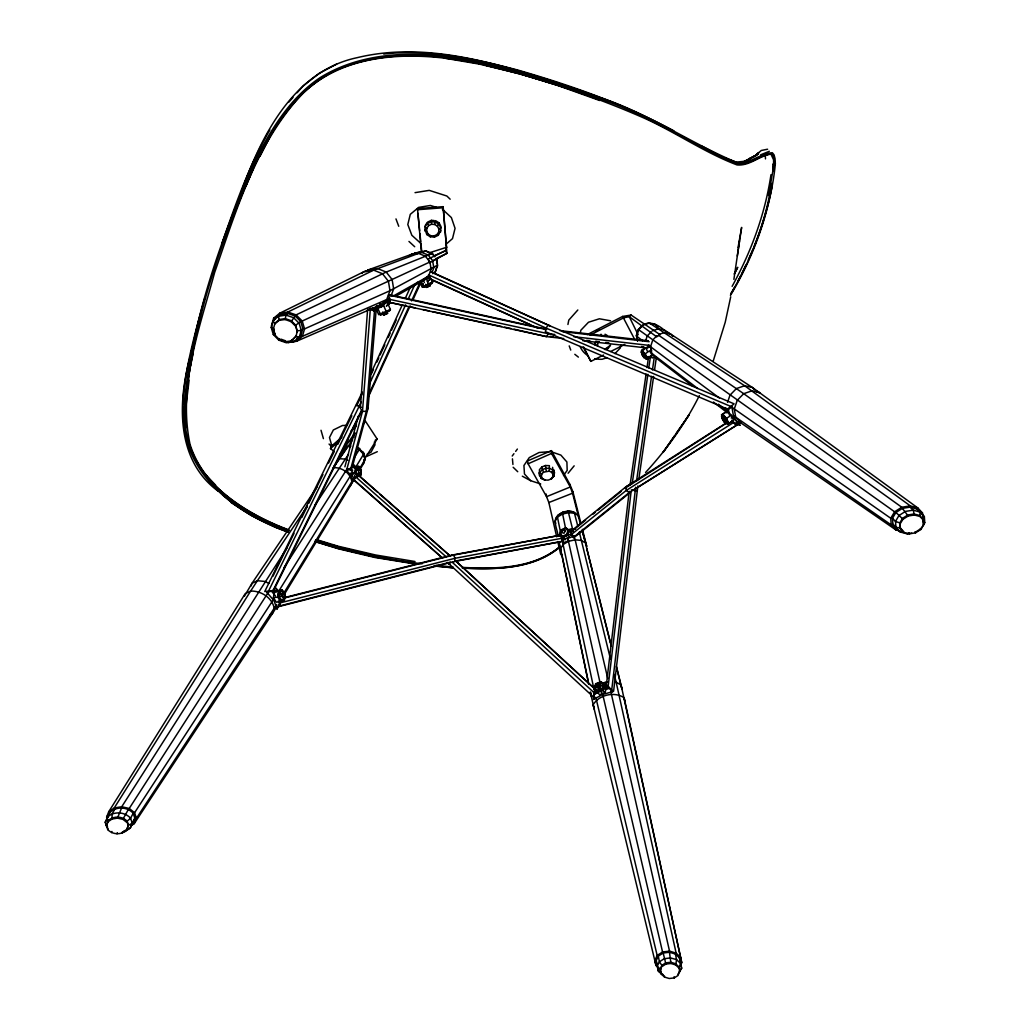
<?xml version="1.0" encoding="UTF-8"?>
<svg xmlns="http://www.w3.org/2000/svg" width="1030" height="1030" viewBox="0 0 1030 1030"><rect width="100%" height="100%" fill="white"/><g stroke="black" fill="none" stroke-linecap="round" stroke-linejoin="round"><path stroke-width="1.5" d="M455.904 561.105L595.108 689.083L593.795 692.443L593.628 699.447L602.357 694.555L612.786 691.632L606.4 684.757L605.859 682.388L602.035 683.276M593.628 699.447L593.795 692.443L452.17 562.2M568.689 540.789L563.062 542.836L561.183 536.205M347.805 439.643L347.161 442.269L345.076 444.793L344.934 447.96L345.578 445.333M558.093 85.297L517.124 72.898L483.031 64.542C536.398 77.302 588.8 94.155 639.179 115.952C672.822 130.218 702.885 151.964 737.017 164.929C749.595 166.139 759.174 155.878 770.955 154.114L773.582 159.817L773.659 171.019L772.783 169.873L773.015 163.963L773.929 164.89L775.345 163.731L775.049 158.594L774.045 154.835L772.346 152.723C760.089 153.393 750.085 164.002 737.313 162.727C690.769 143.299 648.849 113.596 600.554 97.708C550.046 79.336 498.275 63.654 444.909 56.238C402.447 51.242 356.844 54.719 319.776 77.842C290.924 97.374 272.075 127.604 256.406 158.015C221.695 236.256 191.992 318.811 184.125 404.545C176.903 469.629 233.192 513.043 288.387 532.149M600.503 685.375L599.885 687.332L597.04 687.68L597.181 684.911L600.014 684.564L600.503 685.375L598.533 686.122M426.678 231.235L426.871 228.158L428.635 225.609L431.519 224.27L434.737 224.489L437.415 226.227L438.857 228.995L438.664 232.072L436.9 234.608L434.016 235.947L430.81 235.728L428.12 234.003L426.678 231.235L424.862 230.887L425.287 225.454L426.832 223.227M775.345 163.731C772.68 192.597 764.337 220.845 753.638 247.715M434.248 256.522L432.317 253.496L426.034 250.947L419.403 251.912L414.137 253.496L412 255.157L414.601 253.419L419.21 252.994L411.318 254.423L368.354 269.847L366.152 271.457M360.333 408.459L367.62 309.129M434.261 255.775L445.475 250.702L428.21 259.045L429.832 262.714L446.93 253.316L445.475 250.702L446.505 247.046L443.119 206.67L417.472 208.614L421.45 252.196M446.235 556.895L355.723 476.864L355.337 478.422L352.157 480.147L350.664 474.972L346.402 470.272L350.329 469.654L352.711 465.586L368.071 408.215L376.117 310.288M182.786 404.442C184.743 368.328 194.966 333.45 204.545 298.79M595.366 345.024L595.713 341.265L597.876 342.694L597.593 345.552L595.366 345.024L594.593 343.067M440.724 230.566L438.265 235.316L434.493 237.067L430.283 236.784L426.755 234.518L425.042 229.471M434.737 224.489L435.574 220.639L439.102 222.905L437.415 226.227M438.407 233.887L438.265 235.316L436.9 234.608M186.932 386.199L187.267 383.083M359.676 470.144L363.526 463.577L363.757 461.543M434.171 220.549L431.364 220.343L431.519 224.27M629.201 491.284L606.4 684.757L603.271 685.491M631.12 491.439L608.138 686.559L612.786 691.632L608.138 686.559L605.55 687.293M637.853 485.967L613.584 691.31L611.743 689.842L635.652 487.216M427.296 281.692L429.587 279.761L428.544 274.843L546.003 328.068L731.879 406.902L733.759 417.665L739.952 425.223L734.957 423.897L731.712 420.369M189.121 380.083L186.095 405.228L186.108 427.553M361.26 401.983L268.328 591.503L267.066 592.585L273.98 600.606L277.019 609.013L277.752 606.863L454.655 561.505L455.054 558.286L453.56 555.093L451.681 555.131L285.156 597.413M282.272 590.023L274.263 591.877L282.272 590.023L285.194 594.529L284.396 600.323L280.675 601.636L276.388 602.202L273.452 597.696L274.083 592.559M426.935 233.089L426.755 234.518L428.12 234.003M721.991 418.45C729.086 430.862 719.841 412.335 723.279 420.407M539.038 472.796L541.033 478.345L545.089 479.993L542.643 478.718L541.407 476.607L541.716 474.212L543.492 472.178L549.299 471.148L551.758 472.422L552.981 474.547L552.659 476.942L550.87 478.963L554.179 476.015L554.204 470.105M280.675 601.636L277.74 597.117L278.538 591.297L278.203 596.949L280.778 600.915L284.035 599.769L284.55 595.958M358.981 470.182L359.341 467.478L355.917 467.787L355.286 472.41L357.474 476.233L360.706 474.894L361.26 470.839L359.341 467.478L355.917 467.787L357.384 470.35M360.294 475.448L360.706 472.384M354.887 472.513L355.608 467.247L358.826 466.371L361.311 470.736L360.603 475.989L353.239 477.469L350.728 473.105L354.887 472.513L357.384 476.89M360.706 474.894L358.234 475.59L356.303 472.216L356.869 468.148L358.144 470.401M358.607 472.886L357.474 476.233M632.214 483.521L647.883 374.289M648.797 367.955L650.381 356.869L652.157 357.706L654.926 356.934M636.566 480.868L651.539 376.31M652.454 369.976L654.269 357.307M638.767 479.62L653.612 376.439M654.526 370.092L656.355 357.397M430.81 283.971L432.677 282.066L430.913 278.396M630.077 484.937L646.08 373.967M646.995 367.62L648.604 356.522M737.3 256.045L741.639 227.398L738.072 247.367M733.888 279.388L739.54 240.788M770.968 174.714C765.097 213.944 751.243 251.693 732.111 286.353M549.299 471.148L549.376 465.65L545.411 465.521L541.78 466.989L539.45 469.654L539.411 475.564L541.407 476.607M567.929 324.489L568.792 320.111L577.83 309.978M271.212 327.437L273.504 328.519L274.984 335.072L279.336 339.552L285.349 341.741L291.413 340.879L295.958 336.282L299.292 337.132L300.915 335.329L302.833 328.647L300.747 321.579L295.237 316.03L287.769 313.481L280.366 314.614L273.143 320.768L271.212 327.437L273.298 334.531L278.808 340.145L286.314 342.771L293.82 341.664L299.292 337.132L301.236 330.373L302.833 328.647M291.413 340.879L295.958 336.282M273.298 329.433L274.959 323.137L279.284 319.48L285.297 318.605L291.284 320.742L295.674 325.197L297.219 331.763L295.674 325.197L300.747 321.579M187.924 378.422L189.52 370.774M190.151 367.71L193.035 353.921M561.35 530.296L565.663 528.339L571.393 532.78L570.672 535.227M295.481 326.111L291.091 321.643L295.237 316.03M190.022 357.243C177.624 402.576 176.027 460.642 218.296 491.271M274.997 319.094L273.143 320.768L274.753 324.038L279.079 320.382L285.091 319.506L286.018 315.116L287.769 313.481M730.721 296.782L725.236 322.223L713.159 361.285M279.336 339.552L279.542 338.638L278.808 340.145M580.212 333.179L580.856 330.231L588.49 322.248L599.37 318.785L610.533 320.781M620.923 345.05L620.279 347.998L614.949 353.625M274.984 335.072L273.504 328.519M279.079 320.382L278.551 316.262L280.366 314.614M769.075 194.026L771.431 183.456M730.605 294.297C748.553 264.066 762.2 231.093 769.256 196.588L768.56 195.288L773.929 164.89M575.873 513.416C570.955 509.657 563.526 510.944 558.891 514.614C551.488 519.725 557.668 529.072 557.964 535.909M730.45 295.417C750.716 261.543 765.342 224.192 772.268 185.271M334.132 451.436L330.488 448.642L331.029 446.479L341.934 437.119M126.445 830.322L128.428 825.275L127.128 821.219C122.313 815.992 113.467 815.708 108.317 820.601L106.425 825.635L107.738 829.626C112.54 834.815 121.27 835.085 126.445 830.322L128.428 825.275L132.252 823.228L134.84 818.258L133.205 813.237C127.282 806.683 116.236 806.22 109.901 812.413L105.227 822.223L106.901 827.206M122.377 832.987L122.66 831.828M128.132 826.446L127.128 821.219L130.591 818.206L133.205 813.237M117.008 833.837L117.304 832.678M126.832 822.391L122.879 819.326L128.364 809.425M111.639 832.639L111.948 831.467M106.425 825.635L108.021 821.773L112.025 819.043L117.433 818.142L121.63 807.868M107.738 829.626L108.047 828.468M112.025 819.043L112.167 813.829L114.871 808.975M108.021 821.773L107.146 817.318C113.519 811.035 124.656 811.589 130.591 818.206L132.252 823.228L130.269 828.056L125.197 831.429L122.48 831.841M353.599 437.789L354.809 433.154M295.777 337.196L297.4 330.849L301.236 330.373L299.125 323.24L293.55 317.665L286.018 315.116L278.551 316.262M344.883 466.835L358.298 416.133M191.426 351.101L193.048 345.102M193.872 342.102L195.082 337.608M352.685 470.375L350.844 468.38L366.358 411.318L374.572 309.837L370.362 308.446L369.152 309.129L373.414 310.545L377.971 309.85M563.14 536.939L560.256 533.978L563.14 536.939L567.453 534.982L568.727 530.669L565.663 528.339M291.052 341.252L288.13 342.539L296.395 341.316L302.408 336.321L304.545 328.892L302.228 321.038L296.099 314.884L287.808 312.051L279.581 313.3L273.62 318.283L271.482 325.66L273.375 332.188M562.947 536.038L566.758 534.312L567.865 530.514M559.47 534.879L562.959 537.557L567.89 535.317L569.332 530.399L565.843 527.733L560.925 529.974L559.47 534.879L561.543 537.248M560.088 534.596L561.376 530.192M556.689 536.823L548.848 502.537L546.557 496.679L528.107 463.796L527.54 460.938L551.436 450.638L569.86 484.345L572.95 491.902L572.551 493.216L580.431 524.231M600.799 682.349L596.074 684.152L594.593 688.851L597.838 691.774L602.576 689.984L604.056 685.259L600.799 682.349L599.434 685.298M604.726 685.001L603.039 690.396L597.632 692.443L593.924 689.109L595.61 683.74L601.005 681.68L606.657 687.319L604.983 692.701L599.576 694.748L597.632 692.443M598.572 688.066L597.838 691.774L598.945 688.233M594.593 688.851L597.696 690.834L601.868 689.25L603.168 685.092L600.297 682.53M645.475 341.291L647.213 335.973L651.179 331.918M564.234 536.836L562.11 538.239L455.054 558.286L280.521 602.782L277.019 609.013M244.342 596.293L251.977 583.328L316.88 487.37M251.101 585.954L251.977 583.328L257.384 580.714L307.275 506.245M727.566 402.318L729.987 395.16L736.399 388.568L744.613 385.748L752.376 387.46L917.897 507.996L922.532 513.03L922.816 516.983M222.132 242.771C235.574 204.185 249.093 165.302 269.873 129.922M240.93 192.996L243.544 185.632M364.234 460.243L365.199 457.642L363.783 452.917L357.397 447.419M390.937 296.215L393.653 288.915L392.121 279.542L386.211 272.075L377.508 268.521L368.354 269.847L365.972 271.791M283.958 594.98L350.187 486.16L353.457 479.002M363.526 463.577L365.084 459.38L364.131 456.097M395.546 296.408L422.905 280.714L428.519 276.169L431.094 269.306L429.922 261.981L425.3 256.148L418.489 253.38L411.318 254.423L409.077 256.251M432.291 271.856L433.797 267.839L432.652 260.706L428.158 255.028L421.527 252.337L414.536 253.354L412.361 255.131M432.613 273.671L435.278 271.972L437.66 265.637L436.578 258.878L436.978 263.719M436.681 266.757L435.278 271.972M107.545 819.893L106.618 817.163L108.704 811.782L245.217 593.666L250.638 591.053L257.384 580.714L265.006 581.461L268.894 583.418M108.021 817.241L109.901 812.413M244.071 184.151C264.066 130.643 296.112 70.568 357.062 57.693C424.772 41.29 493.859 62.611 558.234 82.954M134.84 818.258L130.269 828.056L123.677 831.159M130.836 825.906L134.209 823.652L136.423 818.271L276.735 604.443M417.33 282.259L419.081 284.538L419.48 283.546L420.137 284.151L412.837 300.065M643.312 356.019L641.304 352.479L641.935 350.174L645.153 347.934M246.144 185.657L253.406 168.263M748.334 259.792L753.046 249.054M641.304 352.479L642.269 350.754L645.153 353.921L647.857 358.401L647.162 359.367L644.69 356.65M679.414 957.836L681.654 968.303L679.671 970.608L678.101 975.449L674.225 977.908L669.242 978.5L664.517 977.071L661.299 974.084L660.346 970.26L661.865 965.368L659.38 961.788L658.325 956.11L663.178 953.02L669.449 952.248L675.397 954.025L679.414 957.836L680.444 962.625M362.341 392.095L264.749 591.542L273.04 590.525L275.422 587.718L278.177 590.512M370.324 374.663L402.267 304.944M405.588 297.683L410.249 287.512M369.204 384.576L405.614 304.803M408.253 298.996L414.871 284.486M367.903 396.46L408.897 306.708M411.549 300.915L419.48 283.546M357.436 404.262L362.109 394.104M371.469 373.774L373.478 369.422M376.813 362.161L378.821 357.809M380.16 354.899L384.834 344.741M388.181 337.48L390.177 333.128M391.516 330.218L396.19 320.06M368.341 397.001L410.172 305.859M680.598 957.346L676.144 953.123L669.526 951.141L662.56 951.99L657.166 955.428L654.81 960.501L656.084 965.831L593.164 704.778C598.945 694.761 614.588 691.22 624.116 697.774L681.757 962.677L680.534 965.174M662.483 974.895L658.376 971.123L657.23 966.32L656.187 960.668L658.325 956.11M741.407 274.405L745.849 265.109M267.066 592.585L273.04 590.525L361.916 409.477M272.924 576.259L294.065 533.27M301.816 517.498L307.455 506.039M308.858 503.168L322.957 474.508M328.583 463.036L334.222 451.578M337.75 444.406L351.835 415.747M362.315 410.004L274.147 589.585L276.401 591.877M430.283 236.784L430.81 235.728M734.557 273.632L737.738 267.285L734.184 274.044M260.075 156.161L272.036 132.69M722.751 417.369L721.528 414.871L727.528 410.983L731.236 415.257L733.682 420.279L728.905 423.407L723.06 414.73L721.592 416.352L722.841 418.927M357.165 447.277L359.856 448.617L353.766 458.389M551.758 472.422L552.981 470.079L552.595 467.324M737.969 280.933L740.725 275.705M699.331 395.649C685.362 423.742 666.745 449.402 645.553 472.487M661.299 974.084L660.23 969.05L657.23 966.32L659.38 961.788L664.286 958.711L670.582 957.913L676.568 959.651L680.611 963.449L678.925 968.007L675.744 964.956L670.981 963.475L665.895 964.054L661.981 966.578M368.071 408.215L366.358 411.318L362.483 411.434L361.054 409.451M107.313 818.49L105.227 822.223L107.609 827.129M730.798 293.833L734.532 287.447M358.994 469.731L365.084 459.38L363.551 454.281L359.315 449.647L356.998 448.488M900.568 531.184L895.971 529.961L891.246 524.914L890.731 518.257L894.594 511.781L901.778 507.249L910.301 505.872L917.897 507.996M350.187 486.16L354.23 479.401M911.769 533.064L907.147 533.849L900.233 532.008L892.92 524.283L892.456 518.296L895.933 512.464L902.396 508.382L910.069 507.146L916.906 509.052L924.361 516.7L924.773 522.648L921.296 528.442L914.846 532.536L915.271 531.75L915.619 532.78L909.49 533.862L903.889 532.446L900.4 528.789L899.757 522.905L902.653 518.232L907.868 515L913.996 513.97L919.545 515.438L922.957 519.081L923.601 524.914L920.756 529.536L915.619 532.78M283.353 593.821L351.848 481.68C350.599 472.937 341.625 467.028 333.102 467.684M558.891 514.614L555.543 519.069M559.084 536.051L560.745 533.36L557.462 517.124L557.745 515.464L562.74 512.232M279.413 590.061L350.161 476.221M900.4 528.789L900.078 523.922L902.988 519.262L908.202 516.017L914.344 515L919.893 516.455L923.318 520.099M106.618 817.163L108.317 814.447M108.704 811.782L114.24 807.958L250.638 591.053C261.144 590.731 272.152 597.696 274.263 608.357L272.422 613.584L134.209 823.652M363.757 460.371L377.147 439.012L365.431 421.167L362.702 425.145M276.529 607.056L272.422 613.584L269.693 614.859M114.24 807.958L121.746 806.735L286.868 548.127M273.62 599.241L134.595 812.709L136.423 818.271M283.907 567.929L347.239 468.65M267.774 593.177L129.226 808.473L121.746 806.735M314.845 505.46L348.578 454.153M280.521 602.782L277.752 606.863L279.812 604.906L278.358 600.863M333.978 466.397L347.728 446.376L350.625 446.556M593.705 697.246L449.093 563.899L450.355 562.045M334.441 466.191L352.672 439.707M339.552 455.028L354.912 432.883M674.676 435.69L663.05 452.453L688.993 415.051L676.465 433.102M341.767 451.076L345.192 447.651M284.035 599.769L282.928 596.885M563.552 475.487L567.182 470.388L566.899 462.007L560.874 455.093L552.131 452.093M645.861 358.801L647.445 357.951L645.861 358.801L644.162 356.947M604.559 349.518L610.558 345.14L608.202 348.372L605.73 349.595M512.206 456.033L513.931 453.702M515.657 451.385L517.382 449.054M554.861 334.505L548.539 333.772L546.389 336.604L388.632 302.202L405.872 305.91M568.109 473.246L574.161 465.83M288.928 102.034L293.022 97.387M297.129 92.739L303.296 85.76L319.364 73.233L336.643 64.092M755.557 155.491L761.26 150.483L767.595 149.221M755.775 155.672L758.75 152.53L755.003 156.135L758.363 153.74L745.656 161.053L755.904 155.298L749.029 158.697M552.981 474.547L554.604 472.873L552.981 470.079L549.763 468.405L545.797 468.277L542.153 469.757L539.823 472.422L541.716 474.212M641.587 326.137L638.317 329.484L636.424 335.329L637.416 340.685M642.36 325.944L638.613 329.78L636.566 336.102L642.617 340.763M656.831 335.793L652.775 339.952L650.548 346.775L651.758 353.367L656.084 357.964L693.023 386.366M677.972 974.238L681.654 968.303L680.611 963.449M597.155 691.671L593.731 694.774L598.443 692.147M369.152 309.129L380.598 306.966L389.932 299.434L548.539 333.772M280.778 600.915L284.435 599.202M638.124 334.737L629.253 316.674L656.702 336.849L660.011 334.647L631.107 315.051L629.253 316.674L623.678 317.819L590.074 335.098M445.63 244.599L452.505 238.612L455.054 228.351L451.385 217.588L442.385 209.206M330.488 448.642L339.012 441.278M351.191 430.772L356.058 426.575M352.839 427.772L356.47 424.656M409.67 255.981L411.614 254.333M427.399 276.516L423.163 280.109L424.386 282.452M296.589 338.922L300.915 335.329M386.804 305.665L390.01 303.039L386.302 306.142M362.032 273.439C362.122 270.208 383.727 268.856 367.993 270.002M924.773 522.648L923.253 523.884L923.601 524.914M296.395 341.316L379.465 305.408L389.16 298.301M585.606 520.163L573.324 530.102L568.418 531.544M592.971 514.189L595.43 512.206M597.889 510.211L621.232 491.323M624.927 488.336L726.807 422.879M387.692 304.906L390.01 303.039M569.049 534.84L571.753 534.235L626.176 490.486L733.63 422.493L736.102 423.15M629.472 493.074L575.925 536.076L574.019 536.849L571.753 534.235L571.405 530.862L625.867 486.868L727.064 422.455M387.319 303.914L389.495 302.163M574.019 536.849L629.227 492.585L741.085 422.39M380.598 306.966L389.984 299.473L388.465 295.005L546.557 329.613M646.389 358.054L644.381 354.513L645.153 353.921M560.256 546.402C533.476 568.856 495.829 569.075 462.612 567.414M559.972 547.059C533.192 569.526 495.546 569.693 462.315 568.045M559.341 547.149C533.064 569.049 496.28 569.577 463.693 568.148M430.643 271.521L549.685 325.738L548.179 325.12L546.003 328.068L545.346 331.634L727.438 409.077L728.403 409.425L731.879 406.902M753.149 157.423L758.363 153.74M644.471 348.925L641.252 351.166L641.935 350.174L647.857 358.401L652.157 355.402L649.544 350.792L645.244 353.792M651.436 356.38L647.162 359.367L646.827 358.788M582.774 340.711L646.068 347.87L649.595 345.449L651.681 350.728M647.445 351.32L646.312 348.835L649.853 346.415M375.087 440.377L377.147 439.012M723.021 419.197L725.648 417.472M721.528 414.871L722.764 414.099L726.459 418.386L731.236 415.257M722.764 414.099L727.528 410.983M726.305 418.476L724.425 419.648M633.308 490.216L740.995 422.519M552.659 476.942L554.179 476.015L553.78 473.246M723.06 414.73L721.592 416.352L727.283 422.944L728.455 422.879L726.317 423.51L723.472 420.214M350.844 468.38L346.917 468.998L362.483 411.434L370.362 308.446L373.414 310.545L377.392 309.438M596.228 685.813L593.563 687.332L562.213 540.39M393.112 296.138L428.519 276.169M593.795 692.443L596.422 690.976M637.506 334.724L636.424 335.329L637.48 340.994M628.609 485.349L625.867 486.868L626.176 490.486L629.227 492.585M438.857 228.995L440.84 227.952L440.982 226.549L439.102 222.905M343.505 448.591L347.728 446.376M587.422 334.531L622.648 316.429L631.107 315.051M907.147 533.849L909.155 532.832L909.49 533.862M367.195 454.114L371.006 452.196L375.01 444.806L374.353 441.999M583.07 346.981L590.86 361.376L603.593 355.015M610.674 351.488L624.824 344.419M420.536 283.379L422.3 287.048L432.034 282.375L430.823 282.98M431.3 282.748L432.677 282.066L423.652 286.379L421.296 281.473L430.321 277.16M742.797 162.186L751.977 157.603L744.368 161.337M422.944 286.739L423.871 287.28L431.879 283.443M279.581 313.3L364.44 271.469L373.671 270.143L418.489 253.38L426.034 250.947L426.459 251.668M273.62 318.283L277.946 316.159M287.808 312.051L373.671 270.143L382.452 273.723L388.413 281.254L389.971 290.718L386.688 299.55L302.408 336.321M435.87 258.659L446.93 253.316L443.119 206.67M427.926 286.791L426.549 287.46L430.334 285.645L428.956 286.314M296.099 314.884L386.211 272.075L432.317 253.496L434.866 256.728M422.3 287.048L425.171 285.683M423.871 287.28L426.819 285.889M431.364 220.343L427.605 222.107L425.107 226.857L426.871 228.158M432.652 260.706L436.578 258.878M429.922 261.981L302.228 321.038M387.628 313.326L383.366 315.18L387.615 313.313M304.545 328.892L389.971 290.718L437.235 265.289M376.22 309.013L378.628 314.523L380.855 313.545M367.285 456.148L377.302 451.694M528.107 463.796L551.514 453.445L551.436 450.638M379.362 314.214L380.379 314.858L389.443 310.957L390.396 309.476L387.988 303.953M387.177 311.936L390.396 309.476L385.941 311.446L386.173 312.425L384.911 312.901M769.32 151.281L760.591 154.822M551.835 478.667L548.205 480.122L544.252 480.006M548.848 502.537L572.551 493.216L570.285 486.984L551.514 453.445M378.628 314.523L380.791 313.661L381.628 314.369M594.838 688.259L597.606 687.203M600.387 686.147L604.056 685.259M562.058 539.81L572.719 536.669L574.238 538.433M282.181 595.726L278.203 596.949M347.161 442.269L350.664 441.059M350.664 474.972L354.075 473.8M282.168 590.744L285.04 594.722L282.168 590.744L278.911 591.864L281.422 594.568M282.786 591.246L279.915 592.237L279.297 596.731L281.563 600.207M429.034 252.904L446.827 247.239M652.157 330.9L658.556 328.776L664.672 330.179L752.376 387.46L754.475 389.752M659.161 334.312L664.402 332.574L670.659 334.003L672.796 336.321M642.669 325.017C651.707 319.712 661.724 327.089 667.813 333.565M643.299 324.978L649.376 322.982L744.613 385.748L910.301 505.872M595.816 330.99L599.383 329.858M606.683 357.822L602.087 359.277A24.398 21.759 -20.3 0 1 594.902 358.62M604.983 689.585L609.155 688.336L604.752 688.555M274.804 607.198L449.685 562.316M283.417 598.263L453.56 555.093L560.719 535.201M568.998 531.094L573.324 530.102L573.002 528.738L567.376 529.974M567.273 529.858L575.564 528.982M601.61 683.225L607.134 681.976M273.298 334.531L275.19 334.145M373.414 310.545L377.547 309.734M454.655 561.505L563.114 541.265L562.11 538.239M355.286 472.41L356.303 472.216M451.681 555.131L560.346 535.201M457.487 560.655L561.157 541.535M371.894 308.163L381.152 306.489L380.006 303.67M415.039 192.649L429.24 190.37L446.865 196.022L450.161 199.202M419.081 284.538L423.51 283.855M354.693 466.963L358.826 466.371M351.462 467.839L355.608 467.247M376.388 305.846L379.465 305.408M273.452 597.696L277.74 597.117M281.551 600.709L284.396 600.323M731.21 417.987L733.759 417.665L732.639 416.725L739.952 425.223M746.428 161.105L736.192 162.109L721.875 156.882L701.713 146.144M921.296 528.442L920.421 528.506L920.756 529.536M550.677 451.591L539.063 452.505L529.265 457.616L523.935 465.509L524.463 473.967L530.617 480.701L540.711 483.971M417.33 209.734L443.029 207.777M653.677 324.399L655.183 324.308L658.17 327.54M383.739 54.036C429.047 48.848 474.199 58.646 517.807 70.053C571.495 85.516 624.528 104.249 673.826 130.81M438.664 232.072L440.583 231.982L440.84 227.952L438.947 224.321L435.42 222.042L431.197 221.746L427.424 223.51L428.635 225.609M346.943 425.39L342.514 425.493L333.347 429.974L329.484 437.518L331.879 446.029M361.26 470.839L358.736 467.028M339.231 458.672L345.295 459.097L347.728 460.307M475.319 62.933C417.82 51.732 349.556 49.994 303.721 92.494C256.457 141.883 236.617 209.528 214.613 272.59C199.575 328.107 177.701 386.289 190.061 444.406C204.082 489.005 248.333 514.704 289.443 530.605M416.918 564.273L375.036 557.526L338.613 548.861L316.094 541.935M433.978 565.972L452.582 567.839M417.163 564.015L375.409 557.101L339.192 548.295L315.296 540.84M435.742 565.959L452.775 567.736M422.081 563.809C386.379 559.419 351.011 551.72 316.841 540.39M436.025 565.29L453.084 567.105M550.149 336.308L553.329 336.656M586.624 340.364L589.791 340.711M596.138 341.419L599.306 341.767M605.64 342.475L608.82 342.835M563.783 338.574L546.389 336.604L514.034 329.188M559.792 330.591L648.385 340.737M573.813 336.694L649.595 345.449M562.329 331.596L649.17 341.702M631.3 489.855L637.171 490.731M632.652 490.228L635.24 490.563M399.73 560.874L402.859 561.376M405.987 561.891L409.116 562.393M415 561.505L375.615 554.99L338.329 546.26L316.854 539.72M444.612 58.182L479.414 64.118L517.832 73.388L517.124 72.898M472.757 62.186L475.809 62.714M409 306.58L415.27 307.931M423.111 309.618L429.381 310.97M432.523 311.639L501.494 326.484M504.623 327.167L510.893 328.506M759.792 392.546L751.977 390.834L743.712 393.679L737.235 400.322L734.3 408.974L735.703 417.292L741.034 423.021L895.971 529.961M117.433 818.142L122.879 819.326M390.216 294.876L545.552 328.956M648.295 323.163L650.986 323.781M362.418 553.998L337.84 548.308L315.051 541.458M365.483 554.707L371.624 556.123M541.033 478.345L542.643 478.718M315.953 540.042L338.638 547.059L375.409 555.865M483.34 64.491L514.961 72.383M349.106 445.578L350.651 445.99M319.223 541.111L323.832 542.462M331.531 544.741L337.698 546.557M516.468 72.77L557.861 85.503L599.653 100.515M436.398 207.339L430.398 205.472L418.656 207.378L410.288 214.343L407.803 224.54L411.846 235.278L421.128 243.685M315.695 540.003L339.282 547.432L338.638 547.059M607.391 348.101L608.202 348.372M567.594 511.125L573.517 511.871L574.483 513.262L577.856 526.381M285.091 319.506L291.091 321.643M281.036 339.179L285.542 340.814M287.164 531.725L275.654 527.36L251.307 515.515L231.106 502.563M288.31 531.132C233.939 512.425 178.074 468.29 185.477 404.365C193.061 318.888 222.532 236.565 257.59 158.787C276.104 122.235 300.734 85.336 339.771 68.637C373.118 55.221 409.76 53.277 445.115 57.616C498.275 65.083 549.878 80.649 600.245 98.867C648.63 114.858 690.924 144.149 737.467 163.924C750.098 165.289 759.831 154.616 771.869 153.805L773.543 155.852L774.921 164.723M288.786 529.884C259.65 518.953 231.531 503.219 210.094 480.353M277.868 526.124L288.374 530.167M427.914 252.26L432.278 254.024M728.635 413.442L727.438 409.077L725.571 408.099L726.433 412.811M639.089 329.819L638.317 329.484L894.594 511.781M430.489 271.766L548.179 325.12L734.12 403.85L727.438 409.077L728.133 413.133M429.677 278.976L538.021 328.3M431.287 279.375L530.772 324.875M361.504 407.468L356.354 405.176L356.766 405.717M522.326 476.195L530.617 480.701M614.253 674.418L616.159 682.208L621.09 685.027L681.757 962.677M607.301 335.523L605.073 334.248L605.872 336.192L601.79 336.166L601.005 334.209M241.496 508.189L244.046 509.811M584.461 542.385L581.396 540.441L575.152 539.81L568.444 541.329L563.088 544.6L560.526 548.72L588.684 684.113M577.019 514.91L574.483 513.262L568.676 512.644L562.444 514.06L557.462 517.124L555.093 521.013L555.672 523.446M659.161 335.651L743.712 393.679L901.778 507.249M891.246 524.914L733.296 415.528M890.731 518.257L731.892 407.236M478.384 63.409L479.414 64.118M419.403 251.912L420.304 252.569M918.657 510.211L922.532 513.03M738.626 421.244L741.034 423.021M719.429 398.044L648.346 345.114M670.169 334.145L667.71 332.574L668.122 333.411M651.758 353.367L697.799 388.542M718.258 404.185L727.206 411.022M713.404 402.035L726.137 411.82M291.606 339.964L293.82 341.664M424.128 286.147L424.914 286.765M129.226 808.473L134.595 812.709M759.316 393.009L756.432 391.027L756.754 391.812M574.817 354.294L578.371 357.114M641.716 346.479L644.214 348.501M389.932 299.434L390.061 303.116M222.982 495.108L229.999 500.863M358.607 475.538L377.727 492.34M380.109 494.439L449.415 555.337M353.007 479.31L442.578 558.196M447.355 562.393L449.75 564.504L449.093 563.899M359.354 475.86L449.968 555.775M352.556 478.59L441.947 557.578M606.657 687.319L601.005 681.68M596.138 684.113L598.044 685.826M599.962 687.538L604.983 692.701M408.962 241.432L414.704 246.737M455.363 560.616L593.95 688.182M663.333 974.856L658.376 971.123L656.187 960.668M910.069 507.146L913.237 510.159L920.15 512.116L919.893 516.455M566.758 534.312L567.453 534.982M329.059 444.059L331.325 446.235M902.396 508.382L908.202 516.017M513.159 467.26L517.742 471.727M895.933 512.464L902.988 519.262M892.456 518.296L895.495 521.412L899.757 522.905L900.078 523.922M601.868 689.25L602.576 689.984M274.701 587.396L277.611 590.409M892.92 524.283L900.233 532.008L903.555 531.416L903.889 532.446M902.679 530.502L900.066 527.759L895.971 527.463L895.495 521.412L898.971 515.515L905.486 511.395L913.237 510.159L914.344 515M204.88 473.877L215.579 485.091M204.622 474.495L206.811 476.839M916.906 509.052L924.361 516.7L922.957 519.081L923.163 522.287M353.174 464.079L355.839 466.976L363.551 454.281L362.946 452.144L363.732 454.784M352.711 465.586L354.719 467.775M650.368 355.749L652.157 357.706M352.608 465.547L354.552 467.659M641.832 351.719L644.381 354.513M350.329 469.654L353.135 472.757M731.944 420.446L734.957 423.897M562.959 537.557L565.019 539.926M273.04 590.525L274.534 593.254M567.89 535.317L569.963 537.686M725.738 421.656L727.656 424.141L728.905 423.407L726.459 418.386M725.815 422.004L727.656 424.141L732.42 421.025L733.63 422.493M565.843 527.733L567.903 530.115M593.924 689.109L595.868 691.413M271.804 591.606L275.525 595.971M345.076 444.793L346.492 446.66M622.648 316.429L634.725 339.475M561.929 555.904L560.603 553.96L557.758 541.497M195.378 459.895L203.811 472.744M567.079 537.995L568.148 539.862M543.492 472.178L541.78 466.989M583.804 347.213L590.86 361.376M726.279 421.322L727.347 423.523M426.497 278.963L428.931 284.847M425.751 284.447L427.051 287.216L425.841 284.409M382.671 312.013L383.945 314.935M434.016 235.947L434.493 237.067M601.327 692.07L602.357 694.555M192.971 454.05L194.773 458.427M571.753 534.235L572.719 536.669M395.971 218.901L398.739 226.265M569.204 345.9L570.749 350.071M321.012 430.27L323.407 438.626M428.454 275.628L429.587 279.761M354.5 475.332L355.337 478.422M646.068 347.87L646.312 348.835M582.014 530.424L586.765 546.505L582.426 529.356M572.95 491.902L580.843 523.111M611.305 646.016L582.594 531.866L583.147 534.403M616.404 666.294L622.017 689.327L616.584 667.646M586.714 548.462L610.378 642.887M579.311 532.085L610.43 658.84M657.166 955.428L595.791 697.271M593.164 704.778L594.181 709.039L590.319 691.993L591.349 696.267L590.692 693.139M573.182 531.454L568.135 511.305L562.341 512.618L565.65 528.699M574.161 535.626L607.777 678.538M616.159 682.208L676.144 953.123M561.131 551.282L559.097 541.638M610.816 691.606L669.526 951.141M662.56 951.99L602.499 693.486M679.787 971.831L678.796 966.797L675.616 963.745L670.865 962.265L665.779 962.844L661.865 965.368L660.346 970.26M599.885 681.976L567.826 538.535M578.294 515.734L578.821 518.18M624.116 697.774L625.03 702.048M675.397 954.025L676.568 959.651L675.744 964.956M561.762 554.127L588.413 682.208M669.449 952.248L670.981 963.475M663.178 953.02L665.895 964.054M643.698 346.711L644.226 349.569M728.403 409.425L729.42 415.245M546.273 471.058L545.411 465.521M727.244 408.846L727.772 411.974M569.86 484.345L570.285 486.984L546.557 496.679L546.145 494.027M674.109 976.698L674.225 977.908M417.935 213.326L419.661 230.63M419.97 233.771L420.755 241.625M421.064 244.78L421.695 251.063M664.402 975.861L664.517 977.071M512.438 458.839L512.927 464.453M765.329 155.633L765.483 158.89M586.752 354.887A24.398 21.759 -20.3 0 1 580.057 346.492M359.071 449.067A7.828 5.356 32.3 0 1 361.723 451.964M560.217 514.511A7.674 4.532 -12.8 0 1 563.32 512.592M564.569 512.168A7.674 4.532 -12.8 0 1 567.221 511.704M565.354 530.862L563.989 533.27L561.762 532.484L563.127 530.077L565.354 530.862M358.891 469.796L358.62 471.714L360.165 473.414L360.964 471.058L360.062 469.474L358.891 469.796M282.156 593.95L282.272 597.078L283.662 597.76L284.576 595.121L283.507 593.473L282.156 593.95M727.283 422.944L726.317 423.51L722.545 415.772L727.283 422.944M383.817 313.39L380.379 314.858L383.778 313.39M383.739 305.833L377.843 308.369L380.25 313.905L386.147 311.369L383.739 305.833M641.857 354.32L644.046 357.719L641.857 354.32"/></g></svg>
